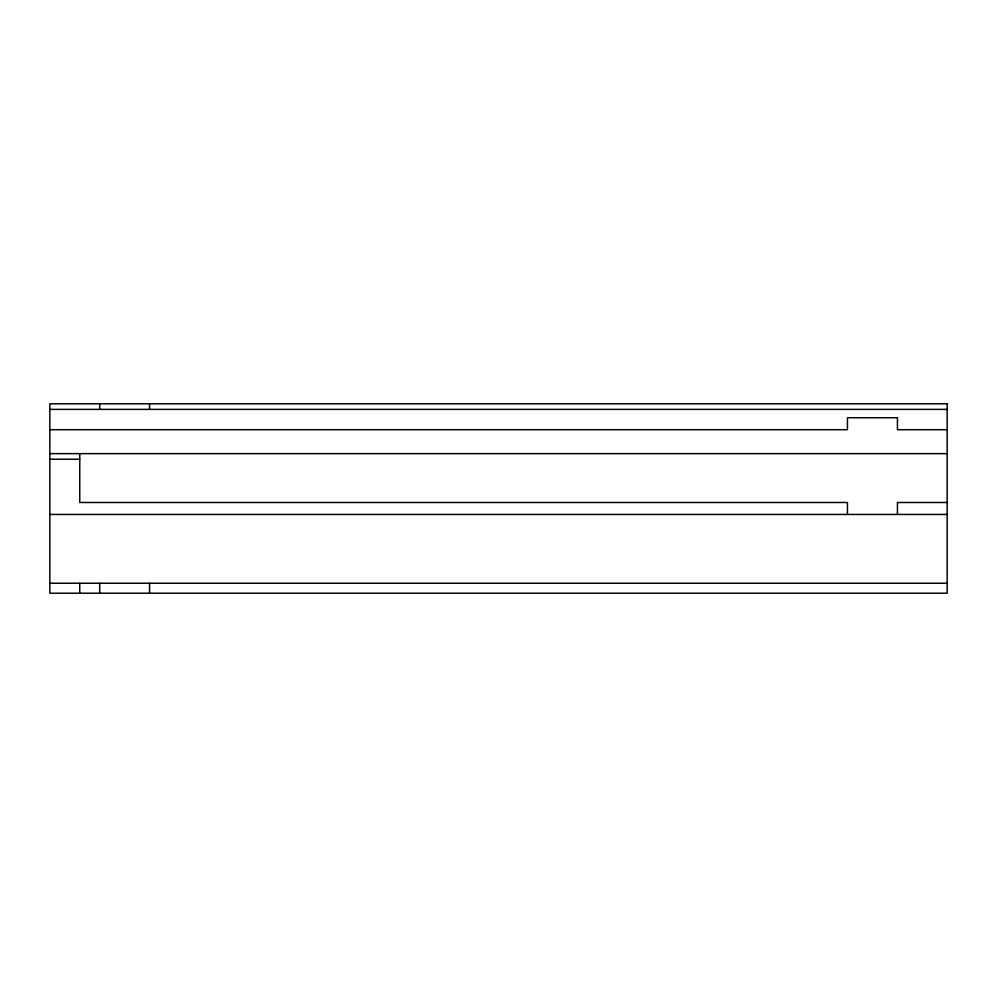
<?xml version="1.0" encoding="UTF-8"?>
<svg xmlns="http://www.w3.org/2000/svg" width="997" height="997" viewBox="0 0 997 997"><rect width="100%" height="100%" fill="white"/><g stroke="black" fill="none" stroke-linecap="round" stroke-linejoin="round"><path stroke-width="1.5" d="M49.85 409.381L947.15 409.381M49.85 429.707L847.45 429.707L847.45 417.743L897.437 417.743L897.437 429.707L947.15 429.707M49.85 453.635L947.15 453.635M49.85 459.231L79.76 459.231M947.15 502.488L897.437 502.488L897.437 514.452M49.85 514.452L947.15 514.452M49.85 583.245L947.15 583.245M847.45 514.452L847.45 502.488L79.76 502.488L79.76 453.635M149.55 403.81L149.55 409.381M149.55 583.245L149.55 593.215M99.7 403.81L99.7 409.381M99.7 583.245L99.7 593.215M79.76 583.245L79.76 593.215M947.15 403.785L49.85 403.785L49.85 593.215L947.15 593.215L947.15 403.785"/></g></svg>
